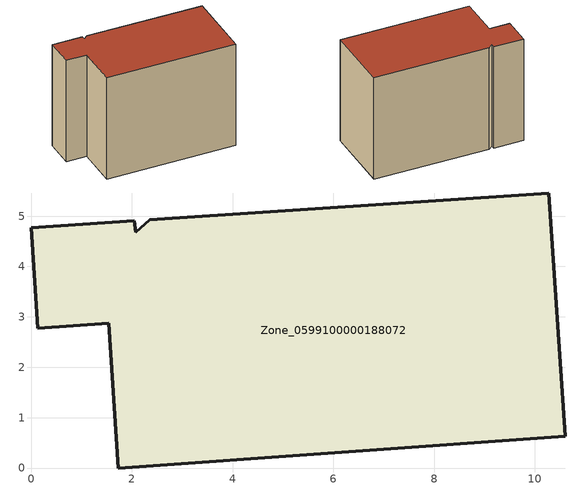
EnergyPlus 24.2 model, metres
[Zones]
Zone_0599100000188072
 floor ground (C_G): 2.05,4.91 2.08,4.67 2.36,4.93 10.28,5.46 10.61,0.63 1.73,0 1.54,2.87 0.13,2.78 0,4.77 z0
 wall outside (C_F): 10.61,0.63 10.28,5.46 2.36,4.93 2.08,4.67 2.05,4.91 0,4.77 0.13,2.78 1.54,2.87 1.73,0 10.61,0.63 z0:7.5
 roof outside (C_R): 2.08,4.67 2.05,4.91 0,4.77 0.13,2.78 1.54,2.87 1.73,0 10.61,0.63 10.28,5.46 2.36,4.93 z7.5
[BUILDING]
Pand.0599100000188072: North Axis=0; Terrain=City; Loads Convergence Tolerance Value=0.04; Temperature Convergence Tolerance Value=0.4; Solar Distribution=FullExterior; Maximum Number of Warmup Days=25; Minimum Number of Warmup Days=1
[Site:Location]
Rotterdam.The.Hague.AP_ZH_NLD Design_Conditions: Latitude=51.96; Longitude=4.45; Time Zone=1; Elevation=-4.5
[SITE:GROUNDTEMPERATURE:BUILDINGSURFACE]
18, 18, 18, 18, 18, 18, 18, 18, 18, 18, 18, 18
[MATERIAL] Thermal Absorptance=0.9; Solar Absorptance=0.7; Visible Absorptance=0.7
Name | Roughness | Thickness | Conductivity | Density | Specific Heat
G.TC.1946 | MediumSmooth | 0.15 | 1 | 540 | 1210
F.TC.1946 | Rough | 0.3 | 0.857143 | 1920 | 840
R.TC.1946 | MediumRough | 0.2 | 0.909091 | 1500 | 1000
[CONSTRUCTION]
C_G: G.TC.1946
C_F: F.TC.1946
C_R: R.TC.1946
[ZONE]
Zone_0599100000188072: Type=1; Multiplier=1; Ceiling Height=Autocalculate; Volume=Autocalculate; Floor Area=autocalculate; Part of Total Floor Area=Yes
[ZONEINFILTRATION:DESIGNFLOWRATE]
Infil_Zone_0599100000188072: Zone or ZoneList or Space or SpaceList=Zone_0599100000188072; Schedule=AlwaysOn; Design Flow Rate Calculation Method=Flow/Area; Flow Rate per Floor Area=0.003; Constant Term Coefficient=1; Temperature Term Coefficient=0; Velocity Term Coefficient=0; Velocity Squared Term Coefficient=0
[HVACTEMPLATE:ZONE:IDEALLOADSAIRSYSTEM]
Zone_0599100000188072: Maximum Heating Supply Air Temperature=50; Minimum Cooling Supply Air Temperature=13; Maximum Heating Supply Air Humidity Ratio=0.0156; Minimum Cooling Supply Air Humidity Ratio=0.0077; Heating Limit=NoLimit; Cooling Limit=NoLimit; Dehumidification Control Type=ConstantSensibleHeatRatio; Cooling Sensible Heat Ratio=0.7; Dehumidification Setpoint=60; Humidification Control Type=None; Humidification Setpoint=30; Outdoor Air Method=None; Outdoor Air Flow Rate per Person=0.00944; Outdoor Air Flow Rate per Zone Floor Area=0; Outdoor Air Flow Rate per Zone=0; Demand Controlled Ventilation Type=None; Outdoor Air Economizer Type=NoEconomizer; Heat Recovery Type=None; Sensible Heat Recovery Effectiveness=0.7; Latent Heat Recovery Effectiveness=0.65
[ZONECONTROL:THERMOSTAT]
ThermostatControl_Zone_0599100000188072: Zone or ZoneList=Zone_0599100000188072; Control Type Schedule=DualSetpointControlType; Control 1=Thermostat_Zone_0599100000188072; Temperature Difference Between Cutout And Setpoint=0
[THERMOSTATSETPOINT:DUALSETPOINT]
Thermostat_Zone_0599100000188072: Heating Setpoint Temperature Schedule=HeatingSetpoint_Zone_0599100000188072; Cooling Setpoint Temperature Schedule=CoolingSetpoint_Zone_0599100000188072
[SCHEDULE:COMPACT]
HeatingSetpoint_Zone_0599100000188072: Through: 12/31, For: AllDays, Until: 24:00, 21
CoolingSetpoint_Zone_0599100000188072: Through: 12/31, For: AllDays, Until: 24:00, 24
DualSetpointControlType: Through: 12/31, For: AllDays, Until: 24:00, 4
AlwaysOn: Through: 12/31, For: AllDays, Until: 24:00, 1
